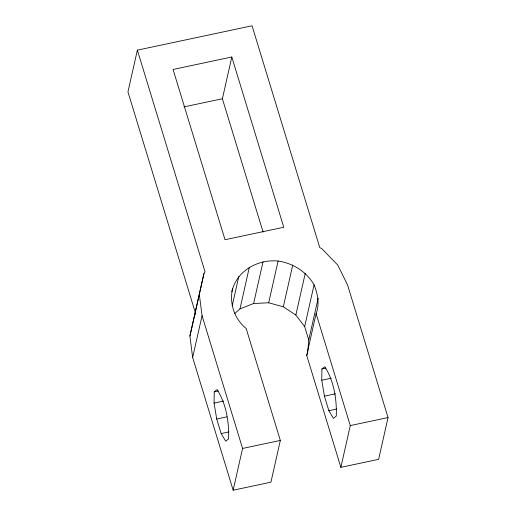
<?xml version="1.0" encoding="UTF-8"?>
<svg xmlns="http://www.w3.org/2000/svg" width="516" height="516" viewBox="0 0 516 516"><rect width="100%" height="100%" fill="white"/><g stroke="black" fill="none" stroke-linecap="round" stroke-linejoin="round"><path stroke-width="0.77" d="M214.063 403.073L214.211 391.825L217.107 389.574C226.279 404.034 229.149 422.011 228.588 438.923L225.692 441.174L221.158 433.575L216.714 419.018L214.063 403.073L223.505 401.067M321.765 380.215L321.913 368.972L324.809 366.715C333.981 381.176 336.858 399.152 336.29 416.064L333.401 418.321L328.866 410.717L324.422 396.165L321.765 380.215L331.207 378.215M232.568 288.728C229.13 303.305 234.496 319.146 246.164 328.466L280.336 440.425L270.926 482.183L233.161 490.2L192.642 357.478L189.901 336.084L203.962 273.512L205.071 271.919L137.366 50.142L252.066 25.8L319.765 247.577L321.655 248.538L337.67 264.96L347.526 284.845L388.045 417.573L378.634 459.33L340.87 467.341L306.691 355.389L316.102 313.625C319.765 304.253 317.759 293.92 314.076 284.819C306.491 271.635 293.011 263.25 278.092 261.025C257.729 259.051 236.309 270.965 231.871 291.817M307.601 353.595L308.749 339.96L318.159 298.203M189.901 336.084L203.962 273.512M137.366 50.142L127.955 91.9L195.422 312.909M263.076 232.039L222.39 98.756L231.8 56.999L173.054 69.467L225.028 239.721L283.774 227.259L231.8 56.999M192.642 357.478L202.053 315.715L199.318 294.32M232.187 305.872L238.805 276.486M234.683 313.56L239.972 308.878L249.383 267.12M239.972 308.878L253.62 303.505L263.031 261.747M253.62 303.505L268.681 302.789L278.092 261.025M233.161 490.2L242.572 448.443L202.053 315.715M308.749 339.96L304.666 326.576L295.842 315.063L283.342 306.801L292.753 265.037M295.842 315.063L305.253 273.299M304.666 326.576L314.076 284.819M340.87 467.341L350.28 425.584L316.102 313.625M306.691 355.389L307.297 354.195M194.551 315.27L195.287 314.212M184.006 106.902L222.39 98.756M214.211 391.825L218.145 390.993M321.913 368.972L325.848 368.134M216.714 419.018L226.943 416.851M324.422 396.165L335.439 393.824M221.158 433.575L229.027 431.905M328.866 410.717L336.735 409.046M242.572 448.443L280.336 440.425M350.28 425.584L388.045 417.573M268.681 302.789L283.342 306.801"/></g></svg>
